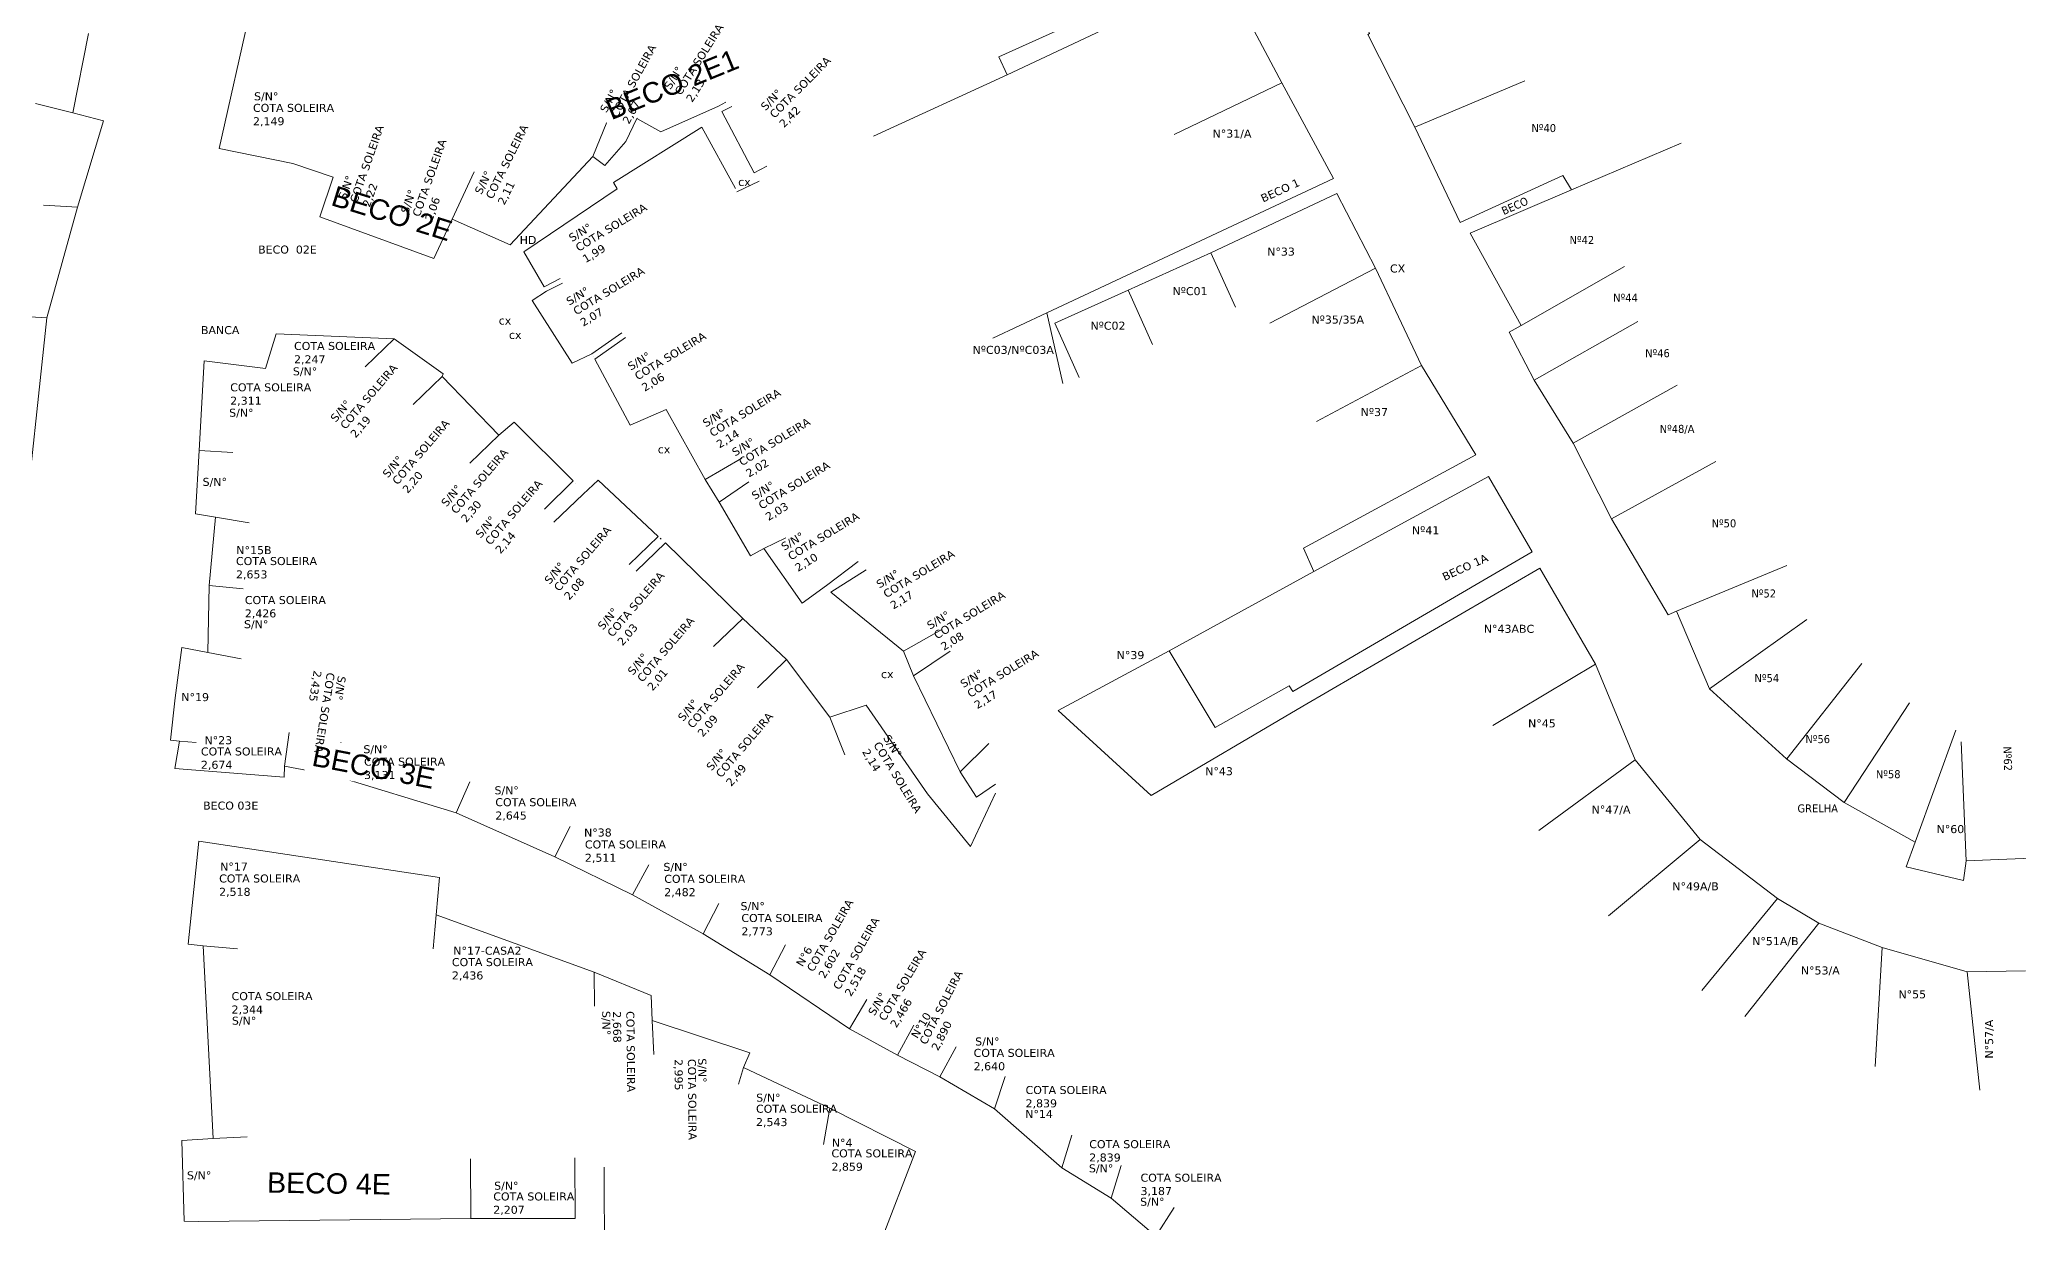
# Model space of a CAD drawing. Header units: metres. Extents: x 359101 to 360669, y 7352318 to 7353133.
# Drawn here: x 359273.8 to 359390, y 7352677.9 to 7352747.4 of the extents above; entities that cross this region are included whole.
import ezdxf
from ezdxf.enums import TextEntityAlignment as Align

# ---------------------------------------------------------------- set-up
doc = ezdxf.new("R2010")
doc.units = ezdxf.units.M
doc.header["$LTSCALE"] = 2.5
doc.set_wipeout_variables(frame=1)
doc.layers.add('AVT-LT-CAD-ETIQUETA NOME DE RUA', color=4, linetype='Continuous', lineweight=0)
doc.layers.add('AVT-LT-CAD-ETIQUETA NUMERO DE CASA', color=7, linetype='Continuous', lineweight=0, true_color=0x858585)
doc.layers.add('AVT-LT-URB-DIVISA TERRENO OU AL PREDIAL', color=7, linetype='Continuous', lineweight=13, true_color=0x5c5c5c)
doc.styles.add('1_0250 R080', font='verdana.ttf', dxfattribs={"width": 0.8, "height": 0.5})
doc.styles.add('1_0250 R200', font='verdana.ttf', dxfattribs={"width": 0.4, "height": 0.4})
doc.styles.add('CARIMBO', font='arial.ttf', dxfattribs={"height": 2})
doc.styles.get("Standard").update_dxf_attribs({"font": 'arial.ttf'})

msp = doc.modelspace()

# ---------------------------------------------------------------- linework, layer by layer
at = {"layer": 'AVT-LT-URB-DIVISA TERRENO OU AL PREDIAL', "flags": 128}
for points in [[(359330.12, 7352746.35), (359342.96, 7352752.15), (359340.31, 7352757.47), (359337.19, 7352763.7), (359334.29, 7352769.4), (359331.51, 7352774.73), (359328.8, 7352780.13), (359325.75, 7352786.46), (359323.98, 7352790.05), (359322.32, 7352793.38), (359318.56, 7352799.88), (359315.49, 7352805.68), (359309.78, 7352815.4), (359303.74, 7352816.53), (359300.46, 7352816.28), (359302.84, 7352809.7)], [(359333.65, 7352798.41), (359327.27, 7352795.52), (359330.7, 7352788), (359331.75, 7352788.47), (359334.23, 7352783.39), (359333.23, 7352782.91), (359336.09, 7352777.46), (359337.04, 7352777.89), (359338.59, 7352774.51), (359340.16, 7352771.16), (359342.15, 7352766.55), (359343.92, 7352763.21), (359343.71, 7352763.11), (359345.61, 7352759.58), (359346.01, 7352759.79), (359349.04, 7352753.88), (359351.9, 7352747.72), (359351.8, 7352747.67), (359354.56, 7352742.23), (359357.22, 7352736.63), (359363.25, 7352739.39), (359363.77, 7352738.54)], [(359322.76, 7352741.69), (359330.61, 7352745.29), (359343.32, 7352751.29), (359346.74, 7352744.83), (359349.78, 7352739.21), (359332.94, 7352731.32), (359333.89, 7352727.18)], [(359330.12, 7352746.35), (359330.61, 7352745.3)], [(359346.74, 7352744.83), (359340.43, 7352741.79)], [(359354.56, 7352742.23), (359361.01, 7352744.95)], [(359363.77, 7352738.54), (359370.21, 7352741.29)], [(359333.41, 7352730.72), (359337.72, 7352732.66), (359342.58, 7352734.85), (359349.97, 7352738.32), (359352.25, 7352733.95), (359354.95, 7352728.23), (359358.15, 7352722.99), (359348.02, 7352717.51)], [(359386.93, 7352699.14), (359386.78, 7352697.98), (359383.42, 7352698.79), (359383.94, 7352700.24), (359379.77, 7352702.56), (359376.39, 7352705.14), (359371.87, 7352709.25), (359369.93, 7352713.8), (359369.43, 7352713.59), (359366.1, 7352719.23), (359363.86, 7352723.66), (359361.57, 7352727.36), (359360.09, 7352730.18), (359360.8, 7352730.58), (359357.8, 7352735.99), (359363.77, 7352738.54)], [(359342.58, 7352734.85), (359344.02, 7352731.66)], [(359352.25, 7352733.95), (359346.05, 7352730.71)], [(359360.8, 7352730.58), (359366.88, 7352734.04)], [(359337.72, 7352732.66), (359339.16, 7352729.47)], [(359332.94, 7352731.32), (359329.77, 7352729.83)], [(359333.41, 7352730.72), (359334.85, 7352727.53)], [(359361.57, 7352727.36), (359367.65, 7352730.82)], [(359354.95, 7352728.23), (359348.78, 7352724.93)], [(359363.86, 7352723.66), (359369.96, 7352727.08)], [(359366.1, 7352719.23), (359372.24, 7352722.59)], [(359340.13, 7352711.47), (359342.84, 7352706.98), (359347.18, 7352709.42), (359347.39, 7352709.09), (359361.46, 7352717.29), (359358.88, 7352721.7), (359348.62, 7352716.14), (359340.13, 7352711.47), (359333.62, 7352707.97), (359339.07, 7352702.98), (359347.98, 7352708.23), (359361.91, 7352716.32), (359365.16, 7352710.69), (359367.49, 7352705.07), (359371.31, 7352700.4), (359375.85, 7352696.93), (359378.29, 7352695.49), (359382.01, 7352694.06), (359387, 7352692.63), (359390.43, 7352692.68)], [(359348.02, 7352717.51), (359348.62, 7352716.14)], [(359386.93, 7352699.14), (359390.29, 7352699.28), (359393.34, 7352699.33), (359401.3, 7352700.71), (359408.26, 7352703.04), (359413.72, 7352705.3), (359416.16, 7352706.2), (359419.42, 7352707.69), (359424.52, 7352710.54), (359430.14, 7352713.22), (359435.27, 7352715.88), (359435.55, 7352715.35), (359438.9, 7352717.32)], [(359369.93, 7352713.8), (359376.4, 7352716.49)], [(359371.87, 7352709.25), (359377.58, 7352713.31)], [(359365.16, 7352710.69), (359359.15, 7352707.09)], [(359376.4, 7352705.14), (359380.82, 7352710.73)], [(359379.77, 7352702.56), (359383.61, 7352708.42)], [(359383.94, 7352700.24), (359386.33, 7352706.82)], [(359386.93, 7352699.14), (359386.64, 7352706.13)], [(359367.49, 7352705.07), (359361.85, 7352700.92)], [(359371.31, 7352700.4), (359365.93, 7352695.92)], [(359375.85, 7352696.93), (359371.41, 7352691.52)], [(359378.29, 7352695.49), (359373.94, 7352690.01)], [(359382.01, 7352694.06), (359381.6, 7352687.07)], [(359387, 7352692.63), (359387.74, 7352685.67)]]:
    msp.add_lwpolyline(points, dxfattribs=at)
for points, elevation in [([(359289.27, 7352763.33), (359288.08, 7352759.17), (359287.2, 7352755.01), (359286.2, 7352749.23), (359284.35, 7352740.97), (359288.67, 7352740.09)], 1.57), ([(359276.66, 7352747.73), (359275.74, 7352743.06), (359277.55, 7352742.6), (359276.03, 7352737.53), (359274.23, 7352731.03), (359272.8, 7352717.6)], 2.26), ([(359308.87, 7352742.73), (359309.67, 7352744.19)], 1.97), ([(359275.74, 7352743.06), (359273.55, 7352743.61)], 2.26), ([(359313.66, 7352743.45), (359310.28, 7352741.95), (359308.87, 7352742.73), (359308.23, 7352741.38), (359307, 7352739.98), (359306.28, 7352740.5), (359301.43, 7352735.32), (359298.03, 7352736.82), (359296.95, 7352734.51), (359290.26, 7352736.96), (359291.03, 7352739.28), (359288.67, 7352740.09)], 1.97), ([(359313.66, 7352743.45), (359314.09, 7352743.69)], 1.97), ([(359315.76, 7352739.54), (359313.86, 7352743.14), (359314.44, 7352743.44)], 2.06), ([(359314.67, 7352738.62), (359312.68, 7352742.23), (359307.49, 7352738.97), (359307.71, 7352738.61), (359302.24, 7352734.9), (359303.42, 7352732.85)], 1.91), ([(359306.28, 7352740.5), (359307.1, 7352742.52)], 1.97), ([(359315.76, 7352739.54), (359316.5, 7352739.93)], 2.06), ([(359314.74, 7352738.43), (359316.05, 7352739.05)], 1.92), ([(359276.03, 7352737.53), (359274.03, 7352737.64)], 2.26), ([(359303.57, 7352732.59), (359302.73, 7352732.05), (359305.07, 7352728.37), (359306.23, 7352728.92)], 1.91), ([(359304.36, 7352733.33), (359303.42, 7352732.85)], 1.91), ([(359304.51, 7352733.07), (359303.57, 7352732.59)], 1.91), ([(359274.23, 7352731.03), (359272.23, 7352731.14)], 2.26), ([(359287.68, 7352730.08), (359287.07, 7352728.05)], 2.09), ([(359305.14, 7352721.46), (359301.66, 7352724.9), (359300.76, 7352724.14), (359297.44, 7352727.59), (359297.5, 7352727.73), (359294.61, 7352729.8), (359287.68, 7352730.08)], 2.1), ([(359307.98, 7352730.15), (359306.23, 7352728.92)], 1.91), ([(359294.61, 7352729.8), (359292.91, 7352728.14)], 1.97), ([(359308.2, 7352729.87), (359306.4, 7352728.6)], 2.03), ([(359283.46, 7352728.5), (359283.16, 7352723.23), (359282.95, 7352719.51), (359284.13, 7352719.32), (359283.76, 7352715.31), (359283.68, 7352711.38), (359282.14, 7352711.67), (359281.75, 7352708.72), (359281.48, 7352706.22), (359282.01, 7352706.17), (359281.73, 7352704.56)], 2.3), ([(359283.46, 7352728.5), (359287.07, 7352728.05)], 2.09), ([(359306.32, 7352728.76), (359306.32, 7352728.76)], 1.91), ([(359306.4, 7352728.6), (359308.48, 7352724.72), (359310.6, 7352725.65), (359312.88, 7352721.54), (359313.7, 7352720.2), (359315.55, 7352717.06), (359316.32, 7352717.48), (359318.57, 7352714.27), (359320, 7352715.3)], 1.91), ([(359297.44, 7352727.59), (359295.74, 7352725.93)], 1.86), ([(359283.16, 7352723.23), (359285.15, 7352723.12)], 2.3), ([(359300.76, 7352724.14), (359299.06, 7352722.49)], 1.96), ([(359315.03, 7352722.79), (359312.88, 7352721.54)], 1.91), ([(359305.14, 7352721.46), (359303.44, 7352719.8)], 1.72), ([(359305.71, 7352720.68), (359304, 7352719.03)], 1.8), ([(359305.26, 7352721.29), (359305.26, 7352721.3)], 2.1), ([(359310.12, 7352718.19), (359306.59, 7352721.5), (359305.71, 7352720.68)], 2.1), ([(359315.45, 7352721.4), (359313.7, 7352720.2)], 1.91), ([(359284.13, 7352719.32), (359286.11, 7352718.99)], 2.3), ([(359310.12, 7352718.19), (359308.42, 7352716.54)], 1.84), ([(359310.55, 7352717.81), (359308.84, 7352716.15)], 1.82), ([(359310.3, 7352718.03), (359310.24, 7352718.08)], 2.1), ([(359325.94, 7352703.08), (359322.33, 7352708.28), (359320.2, 7352707.57), (359317.66, 7352710.96), (359315.09, 7352713.38), (359310.55, 7352717.81)], 2.1), ([(359317.63, 7352718.11), (359316.32, 7352717.48)], 1.91), ([(359321.87, 7352716.71), (359320, 7352715.3)], 1.91), ([(359322.34, 7352716.23), (359320.27, 7352714.91)], 1.91), ([(359283.76, 7352715.31), (359285.75, 7352715.12)], 2.3), ([(359320.27, 7352714.91), (359324.53, 7352711.45), (359325.11, 7352710), (359327.85, 7352704.37), (359328.82, 7352702.88), (359329.93, 7352703.65)], 1.91), ([(359315.09, 7352713.38), (359313.38, 7352711.72)], 2.02), ([(359326.78, 7352712.72), (359324.53, 7352711.45)], 1.91), ([(359283.68, 7352711.38), (359285.64, 7352711)], 2.3), ([(359327.28, 7352711.46), (359325.11, 7352710)], 1.91), ([(359317.66, 7352710.96), (359315.96, 7352709.3)], 2.1), ([(359320.2, 7352707.57), (359321.09, 7352705.37)], 2.1), ([(359282.01, 7352706.17), (359283, 7352706.09)], 2.3), ([(359329.55, 7352706.03), (359327.85, 7352704.37)], 1.91), ([(359325.94, 7352703.08), (359328.46, 7352699.98)], 2.1), ([(359328.46, 7352699.98), (359329.93, 7352703.11)], 2.1), ([(359283.15, 7352700.29), (359282.53, 7352694.25), (359283.41, 7352694.16), (359283.98, 7352682.84), (359282.15, 7352682.72), (359282.28, 7352677.98), (359283.14, 7352677.97)], 2.3), ([(359283.41, 7352694.16), (359285.41, 7352693.97)], 2.3), ([(359282.28, 7352677.98), (359282.15, 7352682.72), (359283.98, 7352682.84)], 2.23), ([(359283.98, 7352682.84), (359285.98, 7352682.94)], 2.3), ([(359306.95, 7352681.15), (359306.98, 7352675.64)], 1.94), ([(359283.14, 7352677.97), (359282.28, 7352677.98)], 2.23)]:
    msp.add_lwpolyline(points, dxfattribs=dict(at, elevation=elevation))
at = {"layer": 'AVT-LT-URB-DIVISA TERRENO OU AL PREDIAL', "ltscale": 3, "flags": 128}
for points, elevation in [([(359298.03, 7352736.82), (359299.32, 7352739.6)], 1.97), ([(359288.17, 7352704.7), (359288.46, 7352706.68)], 2.3), ([(359291.08, 7352704.15), (359291.49, 7352706.11)], 2.3), ([(359281.73, 7352704.56), (359288.16, 7352704.06), (359288.17, 7352704.7), (359291.08, 7352704.15), (359298.26, 7352701.96), (359304.06, 7352699.37), (359308.62, 7352697.15), (359312.77, 7352694.85), (359316.69, 7352692.44), (359321.35, 7352689.28), (359324.18, 7352687.73), (359326.66, 7352686.45), (359329.88, 7352684.57), (359333.83, 7352681.12), (359336.72, 7352679.34), (359339.34, 7352677.1)], 2.3), ([(359298.26, 7352701.96), (359299.06, 7352703.79)], 2.3), ([(359304.06, 7352699.37), (359304.95, 7352701.16)], 2.3), ([(359283.15, 7352700.29), (359297.28, 7352698.17), (359297.08, 7352695.97), (359306.37, 7352692.61), (359309.72, 7352691.24), (359309.78, 7352689.76), (359315.5, 7352687.87), (359315.14, 7352687.01), (359320.2, 7352684.62), (359325.23, 7352682.07), (359323.15, 7352676.63)], 2.3), ([(359308.62, 7352697.15), (359309.57, 7352698.91)], 2.3), ([(359312.77, 7352694.85), (359313.69, 7352696.63)], 2.3), ([(359297.08, 7352695.97), (359296.91, 7352693.97)], 2.23), ([(359316.69, 7352692.44), (359317.6, 7352694.21)], 2.3), ([(359306.37, 7352692.61), (359306.39, 7352690.61)], 2.3), ([(359321.35, 7352689.28), (359322.38, 7352690.99)], 2.3), ([(359309.78, 7352689.76), (359309.86, 7352687.76)], 2.3), ([(359324.18, 7352687.73), (359325.13, 7352689.49)], 2.3), ([(359326.66, 7352686.45), (359327.62, 7352688.21)], 2.3), ([(359315.14, 7352687.01), (359314.84, 7352686.03)], 2.3), ([(359329.88, 7352684.57), (359330.51, 7352686.47)], 2.3), ([(359320.2, 7352684.62), (359319.83, 7352682.49)], 2.3), ([(359333.83, 7352681.12), (359334.41, 7352683.04)], 2.3), ([(359299.11, 7352681.65), (359299.12, 7352678.13)], 2.23), ([(359305.22, 7352681.7), (359305.24, 7352678.13)], 2.09), ([(359336.72, 7352679.34), (359337.31, 7352681.25)], 2.3), ([(359283.14, 7352677.97), (359299.12, 7352678.13), (359305.24, 7352678.13)], 2.23), ([(359339.34, 7352677.1), (359340.42, 7352678.78)], 2.3)]:
    msp.add_lwpolyline(points, dxfattribs=dict(at, elevation=elevation))
at = {"layer": 'AVT-LT-URB-DIVISA TERRENO OU AL PREDIAL', "elevation": 1.91, "flags": 128}
msp.add_lwpolyline([(359303.55, 7352732.62), (359303.55, 7352732.62)], close=True, dxfattribs=at)

# ---------------------------------------------------------------- texts
at = {"layer": 'AVT-LT-CAD-ETIQUETA NOME DE RUA', "linetype": 'Continuous', "ltscale": 4, "style": 'CARIMBO'}
msp.add_text('BECO 2E', height=1.2, rotation=342.8363, dxfattribs=at).set_placement((359294.49, 7352737.16), align=Align.MIDDLE_CENTER)
at = {"layer": 'AVT-LT-CAD-ETIQUETA NUMERO DE CASA', "color": 8, "width": 0.9}
for s, style, p in [('Nº40', '1_0250 R200', (359362.13, 7352742.17)), ('Nº42', '1_0250 R200', (359364.37, 7352735.6)), ('Nº44', '1_0250 R200', (359366.93, 7352732.21)), ('Nº46', '1_0250 R200', (359368.81, 7352728.95)), ('Nº48/A', '1_0250 R200', (359369.96, 7352724.48)), ('Nº50', '1_0250 R200', (359372.71, 7352718.96)), ('Nº52', '1_0250 R200', (359375.05, 7352714.84)), ('Nº54', '1_0250 R200', (359375.23, 7352709.87)), ('Nº56', '1_0250 R200', (359378.22, 7352706.29)), ('Nº58', '1_0250 R200', (359382.36, 7352704.23)), ('GRELHA', '1_0250 R080', (359378.22, 7352702.22))]:
    msp.add_text(s, height=0.47, dxfattribs=dict(at, style=style)).set_placement(p, align=Align.MIDDLE)
for s, rotation, style, p in [('BECO', 24, '1_0250 R080', (359360.43, 7352737.6)), ('Nº62', 272, '1_0250 R200', (359389.38, 7352705.14))]:
    msp.add_text(s, height=0.47, rotation=rotation, dxfattribs=dict(at, style=style)).set_placement(p, align=Align.MIDDLE)
at = {"layer": 'AVT-LT-CAD-ETIQUETA NUMERO DE CASA', "char_height": 0.47, "attachment_point": 1}
for s, width, heights, insert, rotation in [('{\\fVerdana|b0|i0|c0|p34;COTA SOLEIRA\\P2,42}', 5.0084, [1.44], (359316.62, 7352743.04, -992.87), 45.218), ('{\\fVerdana|b0|i0|c0|p34;S/N°}', 0.47, [0.574], (359316.09, 7352743.49, 404.41), 45.218), ('{\\fVerdana|b0|i0|c0|p34;COTA SOLEIRA\\P2,22}', 5.0084, [1.44], (359292, 7352737.9, -992.87), 70.6674), ('{\\fVerdana|b0|i0|c0|p34;COTA SOLEIRA\\P2,11}', 5.0084, [1.44], (359299.97, 7352738.17, -992.87), 63.5536), ('{\\fVerdana|b0|i0|c0|p34;COTA SOLEIRA\\P2,06}', 5.0084, [1.44], (359295.67, 7352737.08, -992.87), 70.5362), ('{\\fVerdana|b0|i0|c0|p34;S/N°}', 0.47, [0.574], (359291.33, 7352738.09, 404.41), 70.6674), ('{\\fVerdana|b0|i0|c0|p34;S/N°}', 0.47, [0.574], (359299.32, 7352738.44, 404.41), 63.5536), ('{\\fVerdana|b0|i0|c0|p34;S/N°}', 0.47, [0.574], (359294.99, 7352737.26, 404.41), 70.5362), ('{\\fVerdana|b0|i0|c0|p34;COTA SOLEIRA\\P1,99}', 5.0084, [1.44], (359305.21, 7352735.3, -992.87), 31.3864), ('{\\fVerdana|b0|i0|c0|p34;S/N°}', 0.47, [0.574], (359304.81, 7352735.87, 404.41), 31.3864), ('{\\fVerdana|b0|i0|c0|p34;COTA SOLEIRA\\P2,07}', 5.0084, [1.44], (359305.07, 7352731.57, -992.87), 31.3864), ('{\\fVerdana|b0|i0|c0|p34;S/N°}', 0.47, [0.574], (359304.66, 7352732.14, 404.41), 31.3864), ('{\\fVerdana|b0|i0|c0|p34;COTA SOLEIRA\\P2,06}', 5.0084, [1.44], (359308.68, 7352727.75, -992.87), 31.3864), ('{\\fVerdana|b0|i0|c0|p34;S/N°}', 0.47, [0.574], (359308.27, 7352728.32, 404.41), 31.3864), ('{\\fVerdana|b0|i0|c0|p34;COTA SOLEIRA\\P2,19}', 5.0084, [1.44], (359291.4, 7352724.75, -992.87), 49.5106), ('{\\fVerdana|b0|i0|c0|p34;COTA SOLEIRA\\P2,14}', 5.0084, [1.44], (359313.07, 7352724.42, -992.87), 31.3864), ('{\\fVerdana|b0|i0|c0|p34;S/N°}', 0.47, [0.574], (359290.83, 7352725.17, 404.41), 49.5106), ('{\\fVerdana|b0|i0|c0|p34;S/N°}', 0.47, [0.574], (359312.67, 7352724.99, 404.41), 31.3864), ('{\\fVerdana|b0|i0|c0|p34;COTA SOLEIRA\\P2,20}', 5.0084, [1.44], (359294.46, 7352721.49, -992.87), 49.5106), ('{\\fVerdana|b0|i0|c0|p34;COTA SOLEIRA\\P2,02}', 5.0084, [1.44], (359314.8, 7352722.71, -992.87), 31.3864), ('{\\fVerdana|b0|i0|c0|p34;COTA SOLEIRA\\P2,30}', 5.0084, [1.44], (359297.9, 7352719.78, -992.87), 49.5106), ('{\\fVerdana|b0|i0|c0|p34;S/N°}', 0.47, [0.574], (359314.39, 7352723.28, 404.41), 31.3864), ('{\\fVerdana|b0|i0|c0|p34;S/N°}', 0.47, [0.574], (359293.89, 7352721.9, 404.41), 49.5106), ('{\\fVerdana|b0|i0|c0|p34;COTA SOLEIRA\\P2,03}', 5.0084, [1.44], (359315.95, 7352720.16, -992.87), 31.3864), ('{\\fVerdana|b0|i0|c0|p34;S/N°}', 0.47, [0.574], (359297.33, 7352720.2, 404.41), 49.5106), ('{\\fVerdana|b0|i0|c0|p34;COTA SOLEIRA\\P2,14}', 5.0084, [1.44], (359299.91, 7352717.95, -992.87), 49.5106), ('{\\fVerdana|b0|i0|c0|p34;S/N°}', 0.47, [0.574], (359315.55, 7352720.73, 404.41), 31.3864), ('{\\fVerdana|b0|i0|c0|p34;COTA SOLEIRA\\P2,10}', 5.0084, [1.44], (359317.68, 7352717.17, -990.77), 31.3864), ('{\\fVerdana|b0|i0|c0|p34;S/N°}', 0.47, [0.574], (359299.34, 7352718.36, 404.41), 49.5106), ('{\\fVerdana|b0|i0|c0|p34;COTA SOLEIRA\\P2,08}', 5.0084, [1.44], (359303.95, 7352715.23, -992.87), 49.5106), ('{\\fVerdana|b0|i0|c0|p34;S/N°}', 0.47, [0.574], (359317.28, 7352717.74, 406.51), 31.3864), ('{\\fVerdana|b0|i0|c0|p34;COTA SOLEIRA\\P2,17}', 5.0084, [1.44], (359323.28, 7352714.96, -992.87), 31.3864), ('{\\fVerdana|b0|i0|c0|p34;S/N°}', 0.47, [0.574], (359303.39, 7352715.65, 404.41), 49.5106), ('{\\fVerdana|b0|i0|c0|p34;COTA SOLEIRA\\P2,03}', 5.0084, [1.44], (359307.08, 7352712.55, -992.87), 49.5106), ('{\\fVerdana|b0|i0|c0|p34;S/N°}', 0.47, [0.574], (359322.87, 7352715.53, 404.41), 31.3864), ('{\\fVerdana|b0|i0|c0|p34;COTA SOLEIRA\\P2,08}', 5.0084, [1.44], (359326.25, 7352712.54, -992.87), 31.3864), ('{\\fVerdana|b0|i0|c0|p34;S/N°}', 0.47, [0.574], (359306.52, 7352712.97, 404.41), 49.5106), ('{\\fVerdana|b0|i0|c0|p34;S/N°}', 0.47, [0.574], (359325.84, 7352713.11, 404.41), 31.3864), ('{\\fVerdana|b0|i0|c0|p34;COTA SOLEIRA\\P2,01}', 5.0084, [1.44], (359308.84, 7352709.9, -992.87), 49.5106), ('{\\fVerdana|b0|i0|c0|p34;COTA SOLEIRA\\P2,17}', 5.0084, [1.44], (359328.21, 7352709.11, -992.87), 31.3864), ('{\\fVerdana|b0|i0|c0|p34;S/N°}', 0.47, [0.574], (359308.28, 7352710.31, 404.41), 49.5106), ('{\\fVerdana|b0|i0|c0|p34;COTA SOLEIRA\\P2,09}', 5.0084, [1.44], (359311.79, 7352707.19, -992.87), 49.5106), ('{\\fVerdana|b0|i0|c0|p34;S/N°}', 0.47, [0.574], (359327.8, 7352709.68, 404.41), 31.3864), ('{\\fVerdana|b0|i0|c0|p34;S/N°}', 0.47, [0.574], (359291.79, 7352709.95, 409.36), 260.9827), ('{\\fVerdana|b0|i0|c0|p34;S/N°}', 0.47, [0.574], (359311.23, 7352707.6, 404.41), 49.5106), ('{\\fVerdana|b0|i0|c0|p34;COTA SOLEIRA\\P2,49}', 5.0084, [1.44], (359313.46, 7352704.29, -992.87), 49.5106), ('{\\fVerdana|b0|i0|c0|p34;S/N°}', 0.47, [0.574], (359312.9, 7352704.7, 404.41), 49.5106), ('{\\fVerdana|b0|i0|c0|p34;COTA SOLEIRA\\P2,14}', 5.0084, [1.44], (359323.15, 7352706.2, -992.87), 301.4267), ('{\\fVerdana|b0|i0|c0|p34;S/N°}', 0.47, [0.574], (359323.72, 7352706.61, 404.41), 301.4267), ('{\\fVerdana|b0|i0|c0|p34;COTA SOLEIRA\\P2,602}', 5.0084, [1.44], (359318.82, 7352692.82, -987.93), 59.9907), ('{\\fVerdana|b0|i0|c0|p34;COTA SOLEIRA\\P2,518}', 5.0084, [1.44], (359320.36, 7352691.76, -987.93), 60.0853), ('{\\fVerdana|b0|i0|c0|p34;N°6}', 0.47, [0.574], (359318.19, 7352693.12, 409.36), 59.9907), ('{\\fVerdana|b0|i0|c0|p34;COTA SOLEIRA\\P2,466}', 5.0084, [1.44], (359323.04, 7352689.94, -987.93), 59.0641), ('{\\fVerdana|b0|i0|c0|p34;COTA SOLEIRA\\P2,890}', 5.0084, [1.44], (359325.44, 7352688.52, -987.93), 62.8657), ('{\\fVerdana|b0|i0|c0|p34;S/N°}', 0.47, [0.574], (359322.42, 7352690.25, 409.36), 59.0641), ('{\\fVerdana|b0|i0|c0|p34;S/N°}', 0.47, [0.574], (359307.31, 7352690.33), 270.6842), ('{\\fVerdana|b0|i0|c0|p34;COTA SOLEIRA\\P2,668}', 5.0084, [1.44], (359308.72, 7352690.32, -1397.29), 270.6842), ('{\\fVerdana|b0|i0|c0|p34;N°10}', 0.47, [0.574], (359324.94, 7352688.91, 409.36), 59.0641), ('{\\fVerdana|b0|i0|c0|p34;COTA SOLEIRA\\P2,995}', 5.0084, [1.44], (359312.34, 7352687.51, -981.03), 270.4823), ('{\\fVerdana|b0|i0|c0|p34;S/N°}', 0.47, [0.574], (359312.95, 7352687.55, 416.25), 270.4823)]:
    msp.add_mtext_dynamic_manual_height_columns(s, width=width, gutter_width=1, heights=heights, dxfattribs=dict(at, insert=insert, rotation=rotation))
for s, width, heights, insert in [('{\\fVerdana|b0|i0|c0|p34;S/N°}', 0.47, [0.574], (359286.39, 7352744.27, 410.64)), ('{\\fVerdana|b0|i0|c0|p34;COTA SOLEIRA\\P2,149}', 5.0084, [1.44], (359286.33, 7352743.59, -990.72)), ('{\\fVerdana|b0|i0|c0|p34;cx}', 0.47, [0.574], (359314.82, 7352739.24, 404.41)), ('{\\fVerdana|b0|i0|c0|p34;HD}', 0.47, [0.574], (359301.99, 7352735.83, 8.1)), ('{\\fVerdana|b0|i0|c0|p34;BECO  02E}', 3.6184, [0.574], (359286.63, 7352735.27, 413.55)), ('\\pxqc;{\\fVerdana|b0|i0|c0|p34;BANCA }', 4.1406, [2.06], (359282.33, 7352730.54, 407.71)), ('{\\fVerdana|b0|i0|c0|p34;cx}', 0.47, [0.574], (359300.76, 7352731.1, 404.41)), ('{\\fVerdana|b0|i0|c0|p34;cx}', 0.47, [0.574], (359301.36, 7352730.26, 404.41)), ('{\\fVerdana|b0|i0|c0|p34;COTA SOLEIRA\\P2,247}', 5.0084, [1.44], (359288.74, 7352729.61, -1981.45)), ('{\\fVerdana|b0|i0|c0|p34;S/N°}', 0.47, [0.574], (359288.67, 7352728.12, -580.08)), ('{\\fVerdana|b0|i0|c0|p34;COTA SOLEIRA\\P2,311}', 5.0084, [1.44], (359284.99, 7352727.18, -990.72)), ('{\\fVerdana|b0|i0|c0|p34;S/N°}', 0.47, [0.574], (359284.93, 7352725.69, 410.64)), ('{\\fVerdana|b0|i0|c0|p34;cx}', 0.47, [0.574], (359310.1, 7352723.54, 404.41)), ('{\\fVerdana|b0|i0|c0|p34;S/N°}', 0.47, [0.574], (359283.37, 7352721.63, 410.64)), ('{\\fVerdana|b0|i0|c0|p34;N°15B}', 0.47, [0.574], (359285.35, 7352717.62, 410.64)), ('{\\fVerdana|b0|i0|c0|p34;COTA SOLEIRA\\P2,653}', 5.0084, [1.44], (359285.33, 7352716.98, -992.87)), ('{\\fVerdana|b0|i0|c0|p34;COTA SOLEIRA\\P2,426}', 5.0084, [1.44], (359285.85, 7352714.69, -992.87)), ('{\\fVerdana|b0|i0|c0|p34;S/N°}', 0.47, [0.574], (359285.8, 7352713.27, 410.64)), ('{\\fVerdana|b0|i0|c0|p34;cx}', 0.47, [0.574], (359323.21, 7352710.34, 404.41)), ('{\\fVerdana|b0|i0|c0|p34;N°19}', 0.47, [0.574], (359282.12, 7352708.99, 411.79)), ('{\\fVerdana|b0|i0|c0|p34;COTA SOLEIRA\\P2,674}', 5.0084, [1.44], (359283.27, 7352705.8, -992.87)), ('{\\fVerdana|b0|i0|c0|p34;N°23}', 0.47, [0.574], (359283.48, 7352706.46, 411.79)), ('{\\fVerdana|b0|i0|c0|p34;S/N°}', 0.47, [0.574], (359300.51, 7352703.52, 409.36)), ('{\\fVerdana|b0|i0|c0|p34;BECO 03E}', 4.6148, [0.54], (359283.4, 7352702.62, -990.67)), ('{\\fVerdana|b0|i0|c0|p34;COTA SOLEIRA\\P2,645}', 5.0084, [1.44], (359300.56, 7352702.82, -987.93)), ('{\\fVerdana|b0|i0|c0|p34;N°38}', 0.47, [0.574], (359305.77, 7352701.04, 411.66)), ('{\\fVerdana|b0|i0|c0|p34;COTA SOLEIRA\\P2,511}', 5.0084, [1.44], (359305.82, 7352700.34, -985.63)), ('{\\fVerdana|b0|i0|c0|p34;N°17}', 0.47, [0.574], (359284.4, 7352699.04, 411.79)), ('{\\fVerdana|b0|i0|c0|p34;S/N°}', 0.47, [0.574], (359310.43, 7352699.02, 409.36)), ('{\\fVerdana|b0|i0|c0|p34;COTA SOLEIRA\\P2,518}', 5.0084, [1.44], (359284.34, 7352698.34, -992.87)), ('{\\fVerdana|b0|i0|c0|p34;COTA SOLEIRA\\P2,482}', 5.0084, [1.44], (359310.48, 7352698.32, -987.93)), ('{\\fVerdana|b0|i0|c0|p34;S/N°}', 0.47, [0.574], (359314.96, 7352696.72, 409.36)), ('{\\fVerdana|b0|i0|c0|p34;COTA SOLEIRA\\P2,773}', 5.0084, [1.44], (359315.01, 7352696.02, -987.93)), ('{\\fVerdana|b0|i0|c0|p34;N°17-CASA2}', 0.47, [0.574], (359298.09, 7352694.1, 416.25)), ('{\\fVerdana|b0|i0|c0|p34;COTA SOLEIRA\\P2,436}', 5.0084, [1.44], (359298.01, 7352693.43, -981.03)), ('{\\fVerdana|b0|i0|c0|p34;COTA SOLEIRA\\P2,344}', 5.0084, [1.44], (359285.07, 7352691.43, -990.53)), ('{\\fVerdana|b0|i0|c0|p34;S/N°}', 0.47, [0.574], (359285.09, 7352689.99, 411.79)), ('{\\fVerdana|b0|i0|c0|p34;S/N°}', 0.47, [0.574], (359328.74, 7352688.77, 404.41)), ('{\\fVerdana|b0|i0|c0|p34;COTA SOLEIRA\\P2,640}', 5.0084, [1.44], (359328.65, 7352688.1, -987.93)), ('{\\fVerdana|b0|i0|c0|p34;COTA SOLEIRA\\P2,839}', 5.0084, [1.44], (359331.7, 7352685.92, -985.63)), ('{\\fVerdana|b0|i0|c0|p34;COTA SOLEIRA\\P2,543}', 5.0084, [1.44], (359315.87, 7352684.82, -981.03)), ('{\\fVerdana|b0|i0|c0|p34;S/N°}', 0.47, [0.574], (359315.88, 7352685.47, 416.25)), ('{\\fVerdana|b0|i0|c0|p34;N°14}', 0.47, [0.574], (359331.68, 7352684.51, 411.66)), ('{\\fVerdana|b0|i0|c0|p34;N°4}', 0.47, [0.574], (359320.32, 7352682.82, 832.51)), ('{\\fVerdana|b0|i0|c0|p34;COTA SOLEIRA\\P2,839}', 5.0084, [1.44], (359335.44, 7352682.74, -983.33)), ('{\\fVerdana|b0|i0|c0|p34;COTA SOLEIRA\\P2,859}', 5.0084, [1.44], (359320.3, 7352682.2, -981.03)), ('{\\fVerdana|b0|i0|c0|p34;S/N°}', 0.47, [0.574], (359335.42, 7352681.32, 413.96)), ('{\\fVerdana|b0|i0|c0|p34;S/N°}', 0.47, [0.574], (359282.45, 7352680.91, 411.79)), ('{\\fVerdana|b0|i0|c0|p34;S/N°}', 0.47, [0.574], (359300.49, 7352680.3, 416.38)), ('{\\fVerdana|b0|i0|c0|p34;COTA SOLEIRA\\P3,187}', 5.0084, [1.44], (359338.45, 7352680.77, -981.03)), ('{\\fVerdana|b0|i0|c0|p34;COTA SOLEIRA\\P2,207}', 5.0084, [1.44], (359300.44, 7352679.67, -982.39)), ('{\\fVerdana|b0|i0|c0|p34;S/N°}', 0.47, [0.574], (359338.43, 7352679.36, 416.25))]:
    msp.add_mtext_dynamic_manual_height_columns(s, width=width, gutter_width=1, heights=heights, dxfattribs=dict(at, insert=insert))
at = {"layer": 'AVT-LT-CAD-ETIQUETA NUMERO DE CASA', "char_height": 0.47, "width": 0.47, "attachment_point": 1}
for s, insert in [('{\\fVerdana|b0|i0|c0|p34;N°31/A}', (359342.68, 7352742.08, 409.36)), ('{\\fVerdana|b0|i0|c0|p34;N°33}', (359345.89, 7352735.15, 409.36)), ('{\\fVerdana|b0|i0|c0|p34;CX}', (359353.1, 7352734.16, 410.32)), ('{\\fVerdana|b0|i0|c0|p34;NºC01}', (359340.33, 7352732.83, 409.36)), ('{\\fVerdana|b0|i0|c0|p34;Nº35/35A}', (359348.49, 7352731.16, 409.36)), ('{\\fVerdana|b0|i0|c0|p34;NºC02}', (359335.51, 7352730.8, 409.36)), ('{\\fVerdana|b0|i0|c0|p34;NºC03/NºC03A}', (359328.59, 7352729.38, 409.36)), ('{\\fVerdana|b0|i0|c0|p34;Nº37}', (359351.38, 7352725.73, 409.36)), ('{\\fVerdana|b0|i0|c0|p34;Nº41}', (359354.39, 7352718.79, 1402.23)), ('{\\fVerdana|b0|i0|c0|p34;N°43ABC}', (359358.61, 7352713, 409.36)), ('{\\fVerdana|b0|i0|c0|p34;N°39}', (359337.05, 7352711.46, 409.36)), ('{\\fVerdana|b0|i0|c0|p34;N°45}', (359361.21, 7352707.45, 409.36)), ('{\\fVerdana|b0|i0|c0|p34;N°43}', (359342.25, 7352704.64, 409.36)), ('{\\fVerdana|b0|i0|c0|p34;N°47/A}', (359364.94, 7352702.39, 409.36)), ('{\\fVerdana|b0|i0|c0|p34;N°60}', (359385.2, 7352701.24)), ('{\\fVerdana|b0|i0|c0|p34;N°49A/B}', (359369.68, 7352697.88, 409.36)), ('{\\fVerdana|b0|i0|c0|p34;N°51A/B}', (359374.37, 7352694.66, 409.36)), ('{\\fVerdana|b0|i0|c0|p34;N°53/A}', (359377.23, 7352692.94, 409.36)), ('{\\fVerdana|b0|i0|c0|p34;N°55}', (359382.96, 7352691.54, 409.36))]:
    msp.add_mtext(s, dxfattribs=dict(at, insert=insert))
at = {"layer": 'AVT-LT-CAD-ETIQUETA NUMERO DE CASA', "char_height": 0.47, "attachment_point": 1}
for s, insert, width, rotation in [('{\\fVerdana|b0|i0|c0|p34;BECO 1}', (359345.45, 7352738.22), 2.4219, 24.5798), ('{\\fVerdana|b0|i0|c0|p34;BECO 1A}', (359356.11, 7352716), 3.0464, 24.5798), ('{\\fVerdana|b0|i0|c0|p34;N°57/A}', (359388.05, 7352687.53, 409.36), 0.47, 90)]:
    msp.add_mtext(s, dxfattribs=dict(at, insert=insert, width=width, rotation=rotation))

# ---------------------------------------------------------------- next in the draw order: wipeouts: each hides what was drawn before it
at = {"linetype": 'Continuous', "ltscale": 4}
for points in [[(359307.26, 7352742.1), (359315.23, 7352745.36), (359314.44, 7352747.29), (359306.47, 7352744.03)], [(359289.35, 7352704.37), (359297.1, 7352702.87), (359297.49, 7352704.91), (359289.74, 7352706.41)], [(359286.84, 7352679.22), (359294.74, 7352679.1), (359294.77, 7352681.18), (359286.88, 7352681.31)]]:
    msp.add_wipeout(points, dxfattribs=at).dxf.layer = 'AVT-LT-CAD-ETIQUETA NOME DE RUA'

# ---------------------------------------------------------------- next in the draw order: wipeouts: each hides what was drawn before it
for points in [[(359307.26, 7352742.1), (359315.23, 7352745.36), (359314.44, 7352747.29), (359306.47, 7352744.03)], [(359289.35, 7352704.37), (359297.1, 7352702.87), (359297.49, 7352704.91), (359289.74, 7352706.41)], [(359286.84, 7352679.22), (359294.74, 7352679.1), (359294.77, 7352681.18), (359286.88, 7352681.31)]]:
    msp.add_wipeout(points, dxfattribs=at).dxf.layer = 'AVT-LT-CAD-ETIQUETA NOME DE RUA'

# ---------------------------------------------------------------- next in the draw order: texts
at = {"layer": 'AVT-LT-CAD-ETIQUETA NOME DE RUA', "linetype": 'Continuous', "ltscale": 4, "style": 'CARIMBO'}
for s, rotation, p in [('BECO 2E1', 22.2176, (359310.94, 7352744.73)), ('BECO 3E', 349.0657, (359293.41, 7352704.64)), ('BECO 4E', 359.0886, (359290.79, 7352680.2))]:
    msp.add_text(s, height=1.2, rotation=rotation, dxfattribs=at).set_placement(p, align=Align.MIDDLE_CENTER)
at = {"layer": 'AVT-LT-CAD-ETIQUETA NUMERO DE CASA', "char_height": 0.47, "attachment_point": 1}
for s, width, heights, insert, rotation in [('{\\fVerdana|b0|i0|c0|p34;COTA SOLEIRA\\P2,13}', 5.0084, [1.44], (359311.06, 7352744.31, -992.87), 57.8693), ('{\\fVerdana|b0|i0|c0|p34;COTA SOLEIRA\\P2,07}', 5.0084, [1.44], (359307.31, 7352742.97, -992.87), 60.9945), ('{\\fVerdana|b0|i0|c0|p34;S/N°}', 0.47, [0.574], (359310.44, 7352744.64, 404.41), 57.8693), ('{\\fVerdana|b0|i0|c0|p34;S/N°}', 0.47, [0.574], (359306.67, 7352743.26, 404.41), 60.9945), ('{\\fVerdana|b0|i0|c0|p34;COTA SOLEIRA\\P2,435}', 5.0084, [1.44], (359291.14, 7352710.15, -992.87), 260.9827)]:
    msp.add_mtext_dynamic_manual_height_columns(s, width=width, gutter_width=1, heights=heights, dxfattribs=dict(at, insert=insert, rotation=rotation))
for s, width, heights, insert in [('{\\fVerdana|b0|i0|c0|p34;S/N°}', 0.47, [0.574], (359292.81, 7352705.93, 409.36)), ('{\\fVerdana|b0|i0|c0|p34;COTA SOLEIRA\\P3,131}', 5.0084, [1.44], (359292.85, 7352705.2, -990.57))]:
    msp.add_mtext_dynamic_manual_height_columns(s, width=width, gutter_width=1, heights=heights, dxfattribs=dict(at, insert=insert))

doc.saveas('drawing.dxf')
